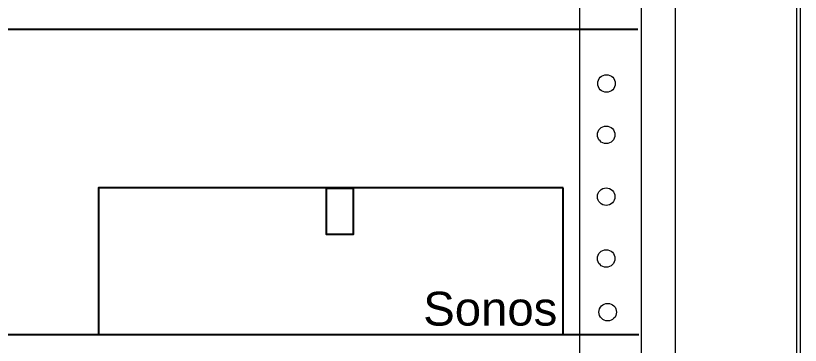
# Model space of a CAD drawing. Header units: inches. Extents: x 29 to 2254, y 8 to 2046.
# Drawn here: x 42.35 to 49.7, y 24.77 to 27.86 of the extents above; entities that cross this region are included whole.
import ezdxf

# ---------------------------------------------------------------- set-up
doc = ezdxf.new("R2010")
doc.units = ezdxf.units.IN
doc.header["$MEASUREMENT"] = 0
doc.layers.add('AV3', color=7, linetype='Continuous')
doc.styles.get("Standard").update_dxf_attribs({"font": 'arial.ttf'})

msp = doc.modelspace()

# ---------------------------------------------------------------- linework, layer by layer
at = {"color": 7, "linetype": 'Continuous', "lineweight": 18}
for p, q in [((49.6717, 14.712), (49.6717, 47.6448)), ((48.2151, 16.0334), (48.2151, 46.3235)), ((48.5344, 16.0334), (48.5344, 46.3235)), ((49.7038, 46.1493), (49.7038, 16.1076)), ((47.6348, 30.9245), (47.6348, 16.556))]:
    msp.add_line(p, q, dxfattribs=at)
for centre in [(47.8873, 27.228), (47.8847, 26.7465), (47.8847, 26.1663), (47.8847, 25.586), (47.8989, 25.082)]:
    msp.add_circle(centre, 0.0822, dxfattribs=at)
at = {"layer": 'AV3'}
for p, q in [((30.541, 27.7372), (48.1807, 27.7372)), ((30.5522, 24.8735), (48.1919, 24.8735))]:
    msp.add_line(p, q, dxfattribs=at)
msp.add_lwpolyline([(47.4817, 26.2479), (43.1264, 26.2479), (43.1264, 24.8735), (47.4817, 24.8735)], close=True, dxfattribs=at)
at = {"layer": 'AV3', "color": 7, "true_color": 0xffffff}
msp.add_lwpolyline([(45.2617, 26.2464), (45.5116, 26.2464), (45.5116, 25.8094), (45.2617, 25.8094)], close=True, dxfattribs=at)

# ---------------------------------------------------------------- texts
at = {"layer": 'AV3', "insert": (46.1696, 25.2731), "char_height": 0.31731, "attachment_point": 1}
msp.add_mtext_dynamic_manual_height_columns('Sonos', width=2.744795, gutter_width=3.1731, heights=[0], dxfattribs=at)

doc.saveas('drawing.dxf')
